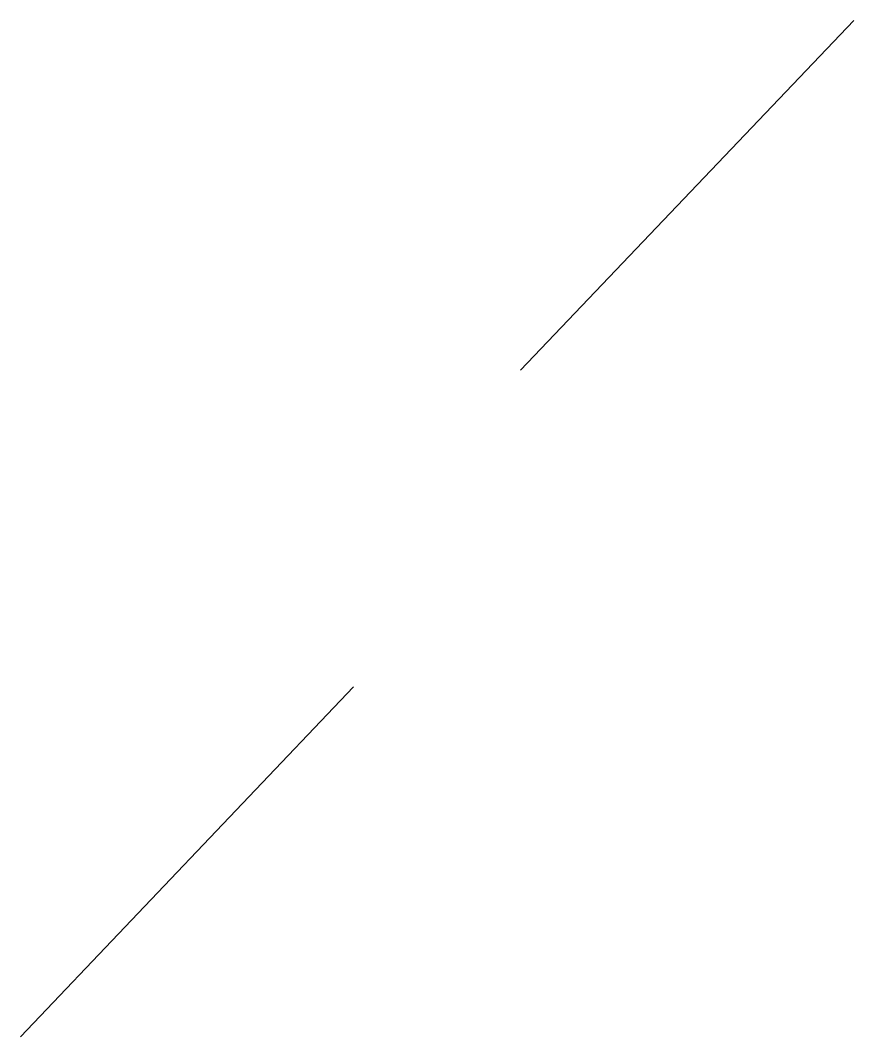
# Model space of a CAD drawing. Header units: centimetres. Extents: x 1000 to 1500, y 2000 to 2610.
import ezdxf

# ---------------------------------------------------------------- set-up
doc = ezdxf.new("R2010")
doc.units = ezdxf.units.CM

# ---------------------------------------------------------------- blocks, each defined once
blk = doc.blocks.new('CHILD', base_point=(9.84, 19.69))
blk.add_line((9.84, 19.69), (88.58, 61.02))
blk = doc.blocks.new('PARENT')
at = {"xscale": 0.08333333333333333, "yscale": 0.16666666666666666}
blk.add_blockref('CHILD', (9.843, 13.123), dxfattribs=at)

msp = doc.modelspace()

# ---------------------------------------------------------------- block references
for name, xscale, yscale in [('PARENT', 30.48, 30.48), ('CHILD', 2.54, 5.08)]:
    msp.add_blockref(name, (1000, 2000), dxfattribs=dict(xscale=xscale, yscale=yscale))

doc.saveas('drawing.dxf')
